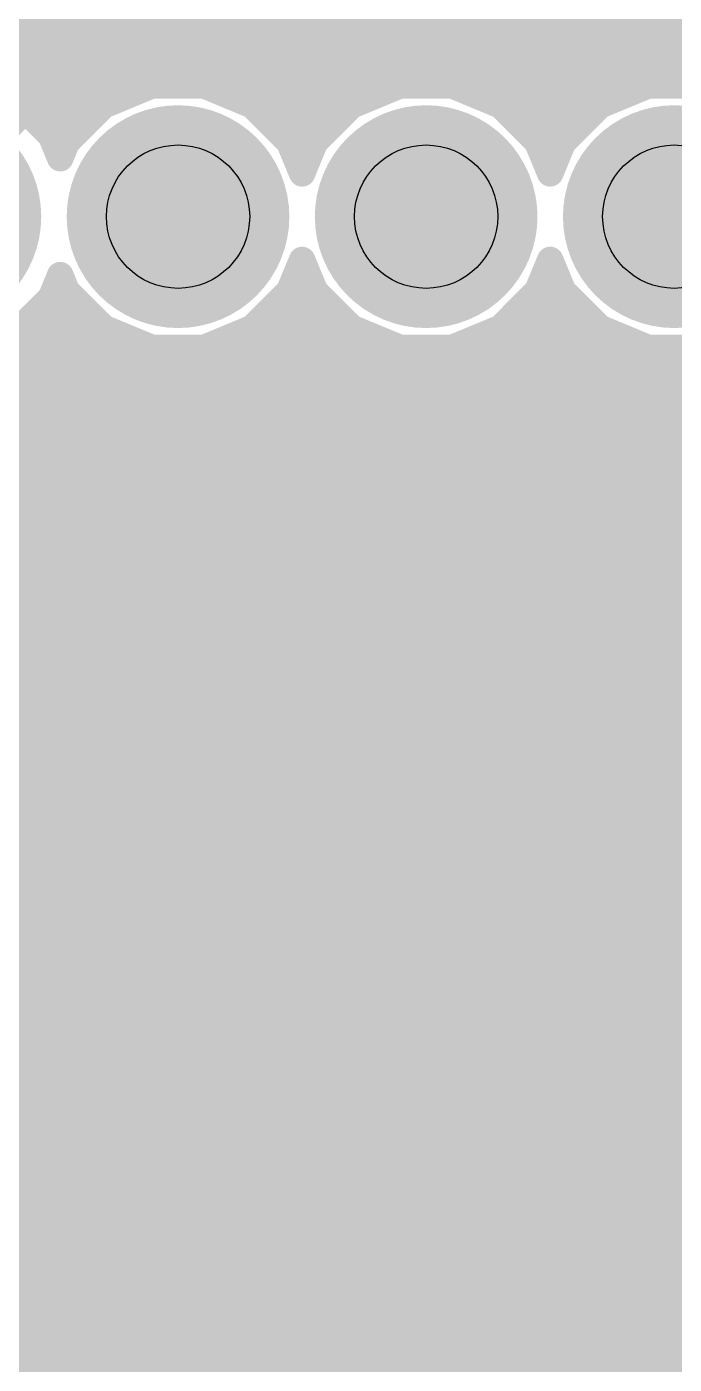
# Model space of a CAD drawing. Extents: x 0 to 10.8, y 0 to 6.1.
# Drawn here: x 2.97 to 3.361, y 0.8 to 1.608 of the extents above; entities that cross this region are included whole.
import ezdxf

# ---------------------------------------------------------------- set-up
doc = ezdxf.new("R2010")
doc.units = 0
for name, color, linetype in [('1', 22, 'CONTINUOUS'), ('116', 253, 'CONTINUOUS'), ('16', 175, 'CONTINUOUS'), ('17', 82, 'CONTINUOUS'), ('29', 253, 'CONTINUOUS'), ('30', 253, 'CONTINUOUS'), ('44', 253, 'CONTINUOUS')]:
    doc.layers.add(name, color=color, linetype=linetype)

# ---------------------------------------------------------------- blocks, each defined once
blk = doc.blocks.new('ROUNDP')
at = {"const_width": 0.5}
blk.add_lwpolyline([(0, -0.25, 1), (0, 0.25, 1), (0, -0.25)], format="xyb", dxfattribs=at)

msp = doc.modelspace()

# ---------------------------------------------------------------- linework, layer by layer
at = {"layer": '1'}
for points, const_width in [([(2.995, 1.145), (2.21, 1.93)], 0.032), ([(3.017091, 1.178059), (2.28085, 1.914299)], 0.016), ([(2.57915, 1.616), (4.24613, 1.616)], 0.016), ([(2.59515, 1.6), (4.244433, 1.6)], 0.016), ([(2.61115, 1.584), (4.244433, 1.584)], 0.016), ([(2.956634, 1.568), (3.034339, 1.568)], 0.016), ([(3.045559, 1.57265), (3.016413, 1.560575)], 0.016), ([(3.077114, 1.57265), (3.045559, 1.57265)], 0.016), ([(3.10626, 1.560575), (3.077114, 1.57265)], 0.016), ([(3.088339, 1.568), (3.184339, 1.568)], 0.016), ([(3.195559, 1.57265), (3.166413, 1.560575)], 0.016), ([(3.227114, 1.57265), (3.195559, 1.57265)], 0.016), ([(3.25626, 1.560575), (3.227114, 1.57265)], 0.016), ([(3.238339, 1.568), (3.334339, 1.568)], 0.016), ([(3.345559, 1.57265), (3.316413, 1.560575)], 0.016), ([(3.377114, 1.57265), (3.345559, 1.57265)], 0.016), ([(2.984504, 1.542232), (2.960224, 1.566512)], 0.016), ([(3.016413, 1.560575), (2.994106, 1.538268)], 0.016), ([(3.128567, 1.538268), (3.10626, 1.560575)], 0.016), ([(3.166413, 1.560575), (3.144106, 1.538268)], 0.016), ([(3.278567, 1.538268), (3.25626, 1.560575)], 0.016), ([(3.316413, 1.560575), (3.294106, 1.538268)], 0.016), ([(2.974736, 1.552), (3.007839, 1.552)], 0.016), ([(3.114835, 1.552), (3.157839, 1.552)], 0.016), ([(3.264835, 1.552), (3.307839, 1.552)], 0.016), ([(2.990126, 1.528657), (2.984504, 1.542232)], 0.016), ([(2.987087, 1.536), (2.993169, 1.536)], 0.016), ([(2.994106, 1.538268), (2.990126, 1.528657)], 0.016), ([(3.136339, 1.519508), (3.128567, 1.538268)], 0.016), ([(3.129508, 1.536), (3.143169, 1.536)], 0.016), ([(3.144106, 1.538268), (3.136339, 1.519508)], 0.016), ([(3.286339, 1.519508), (3.278567, 1.538268)], 0.016), ([(3.279508, 1.536), (3.293169, 1.536)], 0.016), ([(3.294106, 1.538268), (3.286339, 1.519508)], 0.016), ([(3.136138, 1.52), (3.136543, 1.52)], 0.016), ([(3.286138, 1.52), (3.286543, 1.52)], 0.016), ([(3.128567, 1.448421), (3.136339, 1.467181)], 0.016), ([(3.136339, 1.467181), (3.144106, 1.448421)], 0.016), ([(3.278567, 1.448421), (3.286339, 1.467181)], 0.016), ([(3.286339, 1.467181), (3.294106, 1.448421)], 0.016), ([(2.984504, 1.444457), (2.990126, 1.458031)], 0.016), ([(2.989283, 1.456), (2.990965, 1.456)], 0.016), ([(2.990126, 1.458031), (2.994106, 1.448421)], 0.016), ([(3.131705, 1.456), (3.140965, 1.456)], 0.016), ([(3.281705, 1.456), (3.290965, 1.456)], 0.016), ([(2.994106, 1.448421), (3.016413, 1.426114)], 0.016), ([(3.10626, 1.426114), (3.128567, 1.448421)], 0.016), ([(3.144106, 1.448421), (3.166413, 1.426114)], 0.016), ([(3.25626, 1.426114), (3.278567, 1.448421)], 0.016), ([(3.294106, 1.448421), (3.316413, 1.426114)], 0.016), ([(2.960224, 1.420177), (2.984504, 1.444457)], 0.016), ([(2.980047, 1.44), (3.002528, 1.44)], 0.016), ([(3.120146, 1.44), (3.152528, 1.44)], 0.016), ([(3.270146, 1.44), (3.302528, 1.44)], 0.016), ([(2.964047, 1.424), (3.021516, 1.424)], 0.016), ([(3.016413, 1.426114), (3.045559, 1.414039)], 0.016), ([(3.077114, 1.414039), (3.10626, 1.426114)], 0.016), ([(3.101154, 1.424), (3.171516, 1.424)], 0.016), ([(3.166413, 1.426114), (3.195559, 1.414039)], 0.016), ([(3.227114, 1.414039), (3.25626, 1.426114)], 0.016), ([(3.251154, 1.424), (3.321516, 1.424)], 0.016), ([(3.316413, 1.426114), (3.345559, 1.414039)], 0.016), ([(2.930823, 1.408), (4.282236, 1.408)], 0.016), ([(3.045559, 1.414039), (3.077114, 1.414039)], 0.016), ([(3.195559, 1.414039), (3.227114, 1.414039)], 0.016), ([(3.345559, 1.414039), (3.377114, 1.414039)], 0.016), ([(2.80315, 1.392), (4.256224, 1.392)], 0.016), ([(2.81915, 1.376), (4.240224, 1.376)], 0.016), ([(2.83515, 1.36), (4.227866, 1.36)], 0.016), ([(2.85115, 1.344), (4.218626, 1.344)], 0.016), ([(2.86715, 1.328), (4.212217, 1.328)], 0.016), ([(2.88315, 1.312), (4.207933, 1.312)], 0.016), ([(2.89915, 1.296), (4.20526, 1.296)], 0.016), ([(2.91515, 1.28), (4.20526, 1.28)], 0.016), ([(2.93115, 1.264), (4.205709, 1.264)], 0.016), ([(2.94715, 1.248), (4.209996, 1.248)], 0.016), ([(2.96315, 1.232), (4.21428, 1.232)], 0.016), ([(2.97915, 1.216), (4.223079, 1.216)], 0.016), ([(2.99515, 1.2), (4.232319, 1.2)], 0.016), ([(3.01115, 1.184), (4.247937, 1.184)], 0.016), ([(3.028059, 1.167091), (3.017091, 1.178059)], 0.016), ([(3.02715, 1.168), (4.267882, 1.168)], 0.016), ([(3.033996, 1.152756), (3.028059, 1.167091)], 0.016), ([(2.995, 0.53), (2.995, 1.145)], 0.032), ([(3.033996, 0.553996), (3.033996, 1.152756)], 0.016), ([(3.033996, 1.152), (4.302024, 1.152)], 0.016), ([(3.033996, 1.136), (4.470846, 1.136)], 0.016), ([(3.033996, 1.12), (4.454846, 1.12)], 0.016), ([(3.033996, 1.104), (4.438846, 1.104)], 0.016), ([(3.033996, 1.088), (4.422846, 1.088)], 0.016), ([(3.033996, 1.072), (4.406846, 1.072)], 0.016), ([(3.033996, 1.056), (4.390846, 1.056)], 0.016), ([(3.033996, 1.04), (4.374846, 1.04)], 0.016), ([(3.033996, 1.024), (4.358846, 1.024)], 0.016), ([(3.033996, 1.008), (4.342846, 1.008)], 0.016), ([(3.033996, 0.992), (4.326846, 0.992)], 0.016), ([(3.033996, 0.976), (4.310846, 0.976)], 0.016), ([(3.033996, 0.96), (4.294846, 0.96)], 0.016), ([(3.033996, 0.944), (4.278846, 0.944)], 0.016), ([(3.033996, 0.928), (4.262846, 0.928)], 0.016), ([(3.033996, 0.912), (4.246846, 0.912)], 0.016), ([(3.033996, 0.896), (4.230846, 0.896)], 0.016), ([(3.033996, 0.88), (4.214846, 0.88)], 0.016), ([(3.033996, 0.864), (4.198846, 0.864)], 0.016), ([(3.033996, 0.848), (4.182846, 0.848)], 0.016), ([(3.033996, 0.832), (4.166846, 0.832)], 0.016), ([(3.033996, 0.816), (4.150846, 0.816)], 0.016), ([(3.033996, 0.8), (4.134846, 0.8)], 0.016)]:
    msp.add_lwpolyline(points, dxfattribs=dict(at, const_width=const_width))
for points, const_width in [([(3.034339, 1.564, 1), (3.034339, 1.572)], 0.008), ([(3.045559, 1.57665, 1), (3.045559, 1.56865)], 0.008), ([(3.04709, 1.568954, 1), (3.044028, 1.576345)], 0.008), ([(3.078645, 1.576345, 1), (3.075583, 1.568954)], 0.008), ([(3.077114, 1.56865, 1), (3.077114, 1.57665)], 0.008), ([(3.088339, 1.572, 1), (3.088339, 1.564)], 0.008), ([(3.184339, 1.564, 1), (3.184339, 1.572)], 0.008), ([(3.195559, 1.57665, 1), (3.195559, 1.56865)], 0.008), ([(3.19709, 1.568954, 1), (3.194028, 1.576345)], 0.008), ([(3.228645, 1.576345, 1), (3.225583, 1.568954)], 0.008), ([(3.227114, 1.56865, 1), (3.227114, 1.57665)], 0.008), ([(3.238339, 1.572, 1), (3.238339, 1.564)], 0.008), ([(3.334339, 1.564, 1), (3.334339, 1.572)], 0.008), ([(3.345559, 1.57665, 1), (3.345559, 1.56865)], 0.008), ([(3.34709, 1.568954, 1), (3.344028, 1.576345)], 0.008), ([(3.014882, 1.56427, 1), (3.017944, 1.556879)], 0.008), ([(3.019242, 1.557746, 1), (3.013585, 1.563403)], 0.008), ([(3.109088, 1.563403, 1), (3.103431, 1.557746)], 0.008), ([(3.104729, 1.556879, 1), (3.107791, 1.56427)], 0.008), ([(3.164882, 1.56427, 1), (3.167944, 1.556879)], 0.008), ([(3.169242, 1.557746, 1), (3.163585, 1.563403)], 0.008), ([(3.259088, 1.563403, 1), (3.253431, 1.557746)], 0.008), ([(3.254729, 1.556879, 1), (3.257791, 1.56427)], 0.008), ([(3.314882, 1.56427, 1), (3.317944, 1.556879)], 0.008), ([(3.319242, 1.557746, 1), (3.313585, 1.563403)], 0.008), ([(2.974736, 1.556, 1), (2.974736, 1.548)], 0.008), ([(3.007839, 1.548, 1), (3.007839, 1.556)], 0.008), ([(3.114835, 1.556, 1), (3.114835, 1.548)], 0.008), ([(3.157839, 1.548, 1), (3.157839, 1.556)], 0.008), ([(3.264835, 1.556, 1), (3.264835, 1.548)], 0.008), ([(3.307839, 1.548, 1), (3.307839, 1.556)], 0.008), ([(2.9882, 1.543763, 1), (2.980808, 1.540702)], 0.008), ([(2.981676, 1.539404, 1), (2.987332, 1.545061)], 0.008), ([(2.987087, 1.54, 1), (2.987087, 1.532)], 0.008), ([(2.991278, 1.541096, 1), (2.996935, 1.535439)], 0.008), ([(2.997802, 1.536737, 1), (2.990411, 1.539798)], 0.008), ([(2.993169, 1.532, 1), (2.993169, 1.54)], 0.008), ([(3.132262, 1.539799, 1), (3.124871, 1.536737)], 0.008), ([(3.129508, 1.54, 1), (3.129508, 1.532)], 0.008), ([(3.125739, 1.535439, 1), (3.131395, 1.541096)], 0.008), ([(3.141278, 1.541096, 1), (3.146935, 1.535439)], 0.008), ([(3.147802, 1.536737, 1), (3.140411, 1.539798)], 0.008), ([(3.143169, 1.532, 1), (3.143169, 1.54)], 0.008), ([(3.282262, 1.539799, 1), (3.274871, 1.536737)], 0.008), ([(3.279508, 1.54, 1), (3.279508, 1.532)], 0.008), ([(3.275739, 1.535439, 1), (3.281395, 1.541096)], 0.008), ([(3.291278, 1.541096, 1), (3.296935, 1.535439)], 0.008), ([(3.297802, 1.536737, 1), (3.290411, 1.539798)], 0.008), ([(3.293169, 1.532, 1), (3.293169, 1.54)], 0.008), ([(2.98643, 1.530188, 1), (2.993822, 1.527127)], 0.008), ([(2.98643, 1.527127, 1), (2.993822, 1.530188)], 0.008), ([(3.136138, 1.524, 1), (3.136138, 1.516)], 0.008), ([(3.136543, 1.516, 1), (3.136543, 1.524)], 0.008), ([(3.286138, 1.524, 1), (3.286138, 1.516)], 0.008), ([(3.286543, 1.516, 1), (3.286543, 1.524)], 0.008), ([(3.132643, 1.521038, 1), (3.140034, 1.517978)], 0.008), ([(3.132643, 1.517977, 1), (3.140034, 1.521039)], 0.008), ([(3.282643, 1.521038, 1), (3.290034, 1.517978)], 0.008), ([(3.282643, 1.517977, 1), (3.290034, 1.521039)], 0.008), ([(3.140034, 1.468711, 1), (3.132643, 1.465651)], 0.008), ([(3.140034, 1.46565, 1), (3.132643, 1.468712)], 0.008), ([(3.290034, 1.468711, 1), (3.282643, 1.465651)], 0.008), ([(3.290034, 1.46565, 1), (3.282643, 1.468712)], 0.008), ([(2.989283, 1.46, 1), (2.989283, 1.452)], 0.008), ([(2.993822, 1.459562, 1), (2.98643, 1.456501)], 0.008), ([(2.993822, 1.456501, 1), (2.98643, 1.459562)], 0.008), ([(2.990965, 1.452, 1), (2.990965, 1.46)], 0.008), ([(3.131705, 1.46, 1), (3.131705, 1.452)], 0.008), ([(3.140965, 1.452, 1), (3.140965, 1.46)], 0.008), ([(3.281705, 1.46, 1), (3.281705, 1.452)], 0.008), ([(3.290965, 1.452, 1), (3.290965, 1.46)], 0.008), ([(2.996935, 1.45125, 1), (2.991278, 1.445593)], 0.008), ([(3.131395, 1.445593, 1), (3.125739, 1.45125)], 0.008), ([(3.146935, 1.45125, 1), (3.141278, 1.445593)], 0.008), ([(3.281395, 1.445593, 1), (3.275739, 1.45125)], 0.008), ([(3.296935, 1.45125, 1), (3.291278, 1.445593)], 0.008), ([(2.980047, 1.444, 1), (2.980047, 1.436)], 0.008), ([(2.980808, 1.445987, 1), (2.9882, 1.442926)], 0.008), ([(2.987332, 1.441628, 1), (2.981676, 1.447285)], 0.008), ([(2.990411, 1.446891, 1), (2.997802, 1.449952)], 0.008), ([(3.002528, 1.436, 1), (3.002528, 1.444)], 0.008), ([(3.120146, 1.444, 1), (3.120146, 1.436)], 0.008), ([(3.124871, 1.449952, 1), (3.132262, 1.44689)], 0.008), ([(3.140411, 1.446891, 1), (3.147802, 1.449952)], 0.008), ([(3.152528, 1.436, 1), (3.152528, 1.444)], 0.008), ([(3.270146, 1.444, 1), (3.270146, 1.436)], 0.008), ([(3.274871, 1.449952, 1), (3.282262, 1.44689)], 0.008), ([(3.290411, 1.446891, 1), (3.297802, 1.449952)], 0.008), ([(3.302528, 1.436, 1), (3.302528, 1.444)], 0.008), ([(3.017944, 1.42981, 1), (3.014882, 1.422419)], 0.008), ([(3.013585, 1.423286, 1), (3.019242, 1.428943)], 0.008), ([(3.021516, 1.42, 1), (3.021516, 1.428)], 0.008), ([(3.101154, 1.428, 1), (3.101154, 1.42)], 0.008), ([(3.103431, 1.428943, 1), (3.109088, 1.423286)], 0.008), ([(3.107791, 1.422419, 1), (3.104729, 1.42981)], 0.008), ([(3.167944, 1.42981, 1), (3.164882, 1.422419)], 0.008), ([(3.163585, 1.423286, 1), (3.169242, 1.428943)], 0.008), ([(3.171516, 1.42, 1), (3.171516, 1.428)], 0.008), ([(3.251154, 1.428, 1), (3.251154, 1.42)], 0.008), ([(3.253431, 1.428943, 1), (3.259088, 1.423286)], 0.008), ([(3.257791, 1.422419, 1), (3.254729, 1.42981)], 0.008), ([(3.317944, 1.42981, 1), (3.314882, 1.422419)], 0.008), ([(3.313585, 1.423286, 1), (3.319242, 1.428943)], 0.008), ([(3.321516, 1.42, 1), (3.321516, 1.428)], 0.008), ([(3.045559, 1.418039, 1), (3.045559, 1.410039)], 0.008), ([(3.044028, 1.410344, 1), (3.04709, 1.417735)], 0.008), ([(3.075583, 1.417735, 1), (3.078645, 1.410344)], 0.008), ([(3.077114, 1.410039, 1), (3.077114, 1.418039)], 0.008), ([(3.195559, 1.418039, 1), (3.195559, 1.410039)], 0.008), ([(3.194028, 1.410344, 1), (3.19709, 1.417735)], 0.008), ([(3.225583, 1.417735, 1), (3.228645, 1.410344)], 0.008), ([(3.227114, 1.410039, 1), (3.227114, 1.418039)], 0.008), ([(3.345559, 1.418039, 1), (3.345559, 1.410039)], 0.008), ([(3.344028, 1.410344, 1), (3.34709, 1.417735)], 0.008), ([(2.97915, 1.22, 1), (2.97915, 1.212)], 0.008), ([(2.99515, 1.204, 1), (2.99515, 1.196)], 0.008), ([(3.01115, 1.188, 1), (3.01115, 1.18)], 0.008), ([(3.019919, 1.180887, 1), (3.014262, 1.175231)], 0.008), ([(3.014262, 1.175231, 1), (3.019919, 1.180887)], 0.008), ([(3.02715, 1.172, 1), (3.02715, 1.164)], 0.008), ([(3.031755, 1.168621, 1), (3.024363, 1.16556)], 0.008), ([(3.025231, 1.164262, 1), (3.030887, 1.169919)], 0.008), ([(3.003, 1.145, 1), (2.987, 1.145)], 0.016), ([(2.989343, 1.139343, 1), (3.000657, 1.150657)], 0.016), ([(3.037996, 1.152756, 1), (3.029996, 1.152756)], 0.008), ([(3.033996, 1.156, 1), (3.033996, 1.148)], 0.008), ([(3.0303, 1.151225, 1), (3.037692, 1.154287)], 0.008), ([(3.033996, 1.14, 1), (3.033996, 1.132)], 0.008), ([(3.033996, 1.124, 1), (3.033996, 1.116)], 0.008), ([(3.033996, 1.108, 1), (3.033996, 1.1)], 0.008), ([(3.033996, 1.092, 1), (3.033996, 1.084)], 0.008), ([(3.033996, 1.076, 1), (3.033996, 1.068)], 0.008), ([(3.033996, 1.06, 1), (3.033996, 1.052)], 0.008), ([(3.033996, 1.044, 1), (3.033996, 1.036)], 0.008), ([(3.033996, 1.028, 1), (3.033996, 1.02)], 0.008), ([(3.033996, 1.012, 1), (3.033996, 1.004)], 0.008), ([(3.033996, 0.996, 1), (3.033996, 0.988)], 0.008), ([(3.033996, 0.98, 1), (3.033996, 0.972)], 0.008), ([(3.033996, 0.964, 1), (3.033996, 0.956)], 0.008), ([(3.033996, 0.948, 1), (3.033996, 0.94)], 0.008), ([(3.033996, 0.932, 1), (3.033996, 0.924)], 0.008), ([(3.033996, 0.916, 1), (3.033996, 0.908)], 0.008), ([(3.033996, 0.9, 1), (3.033996, 0.892)], 0.008), ([(3.033996, 0.884, 1), (3.033996, 0.876)], 0.008), ([(3.033996, 0.868, 1), (3.033996, 0.86)], 0.008), ([(3.033996, 0.852, 1), (3.033996, 0.844)], 0.008), ([(3.033996, 0.836, 1), (3.033996, 0.828)], 0.008), ([(3.033996, 0.82, 1), (3.033996, 0.812)], 0.008), ([(3.033996, 0.804, 1), (3.033996, 0.796)], 0.008)]:
    msp.add_lwpolyline(points, format="xyb", dxfattribs=dict(at, const_width=const_width))
at = {"layer": '116', "const_width": 0.03937}
for points in [[(3.061339, 1.467756, 1), (3.061339, 1.518937, 1), (3.061339, 1.467756)], [(3.211339, 1.467756, 1), (3.211339, 1.518937, 1), (3.211339, 1.467756)], [(3.361339, 1.467756, 1), (3.361339, 1.518937, 1), (3.361339, 1.467756)]]:
    msp.add_lwpolyline(points, format="xyb", dxfattribs=at)
at = {"layer": '16'}
for points, const_width in [([(2.91, 1.51), (3.145, 1.745)], 0.032), ([(2.988276, 1.533122), (3.161154, 1.706)], 0.016), ([(3.071154, 1.616), (4.24613, 1.616)], 0.016), ([(3.055154, 1.6), (4.244433, 1.6)], 0.016), ([(3.039154, 1.584), (4.244433, 1.584)], 0.016), ([(3.045559, 1.57265), (3.016413, 1.560575)], 0.016), ([(3.023154, 1.568), (3.034339, 1.568)], 0.016), ([(3.077114, 1.57265), (3.045559, 1.57265)], 0.016), ([(3.10626, 1.560575), (3.077114, 1.57265)], 0.016), ([(3.088339, 1.568), (3.184339, 1.568)], 0.016), ([(3.195559, 1.57265), (3.166413, 1.560575)], 0.016), ([(3.227114, 1.57265), (3.195559, 1.57265)], 0.016), ([(3.25626, 1.560575), (3.227114, 1.57265)], 0.016), ([(3.238339, 1.568), (3.334339, 1.568)], 0.016), ([(3.345559, 1.57265), (3.316413, 1.560575)], 0.016), ([(3.377114, 1.57265), (3.345559, 1.57265)], 0.016), ([(3.016413, 1.560575), (2.994106, 1.538268)], 0.016), ([(3.128567, 1.538268), (3.10626, 1.560575)], 0.016), ([(3.166413, 1.560575), (3.144106, 1.538268)], 0.016), ([(3.278567, 1.538268), (3.25626, 1.560575)], 0.016), ([(3.316413, 1.560575), (3.294106, 1.538268)], 0.016), ([(3.007154, 1.552), (3.007839, 1.552)], 0.016), ([(3.114835, 1.552), (3.157839, 1.552)], 0.016), ([(3.264835, 1.552), (3.307839, 1.552)], 0.016), ([(2.994106, 1.538268), (2.990126, 1.528654)], 0.016), ([(2.991154, 1.536), (2.993169, 1.536)], 0.016), ([(3.136335, 1.519508), (3.128567, 1.538268)], 0.016), ([(3.129508, 1.536), (3.143169, 1.536)], 0.016), ([(3.144106, 1.538268), (3.136335, 1.519508)], 0.016), ([(3.286339, 1.519512), (3.278567, 1.538268)], 0.016), ([(3.279508, 1.536), (3.293169, 1.536)], 0.016), ([(3.294106, 1.538268), (3.286339, 1.519512)], 0.016), ([(2.990126, 1.528654), (2.988276, 1.533122)], 0.016), ([(3.136134, 1.52), (3.136539, 1.52)], 0.016), ([(3.286138, 1.52), (3.286543, 1.52)], 0.016), ([(3.128567, 1.448421), (3.136335, 1.467181)], 0.016), ([(3.136335, 1.467181), (3.144106, 1.448421)], 0.016), ([(3.278567, 1.448421), (3.286339, 1.467177)], 0.016), ([(3.286339, 1.467177), (3.294106, 1.448421)], 0.016), ([(2.984504, 1.444457), (2.990126, 1.458035)], 0.016), ([(2.98928, 1.456), (2.990969, 1.456)], 0.016), ([(2.990126, 1.458035), (2.994106, 1.448421)], 0.016), ([(3.131705, 1.456), (3.140965, 1.456)], 0.016), ([(3.281705, 1.456), (3.290965, 1.456)], 0.016), ([(2.994106, 1.448421), (3.016413, 1.426114)], 0.016), ([(3.10626, 1.426114), (3.128567, 1.448421)], 0.016), ([(3.144106, 1.448421), (3.166413, 1.426114)], 0.016), ([(3.25626, 1.426114), (3.278567, 1.448421)], 0.016), ([(3.294106, 1.448421), (3.316413, 1.426114)], 0.016), ([(2.960224, 1.420177), (2.984504, 1.444457)], 0.016), ([(2.980047, 1.44), (3.002528, 1.44)], 0.016), ([(3.120146, 1.44), (3.152528, 1.44)], 0.016), ([(3.270146, 1.44), (3.302528, 1.44)], 0.016), ([(2.964047, 1.424), (3.021516, 1.424)], 0.016), ([(3.016413, 1.426114), (3.045559, 1.414039)], 0.016), ([(3.077114, 1.414039), (3.10626, 1.426114)], 0.016), ([(3.101154, 1.424), (3.171516, 1.424)], 0.016), ([(3.166413, 1.426114), (3.195559, 1.414039)], 0.016), ([(3.227114, 1.414039), (3.25626, 1.426114)], 0.016), ([(3.251154, 1.424), (3.321516, 1.424)], 0.016), ([(3.316413, 1.426114), (3.345559, 1.414039)], 0.016), ([(2.930823, 1.408), (4.301728, 1.408)], 0.016), ([(3.045559, 1.414039), (3.077114, 1.414039)], 0.016), ([(3.195559, 1.414039), (3.227114, 1.414039)], 0.016), ([(3.345559, 1.414039), (3.377114, 1.414039)], 0.016), ([(2.82715, 1.392), (4.269268, 1.392)], 0.016), ([(2.81115, 1.376), (4.250646, 1.376)], 0.016), ([(2.79515, 1.36), (4.236378, 1.36)], 0.016), ([(2.77915, 1.344), (4.227142, 1.344)], 0.016), ([(2.76315, 1.328), (4.21985, 1.328)], 0.016), ([(2.74715, 1.312), (4.215563, 1.312)], 0.016), ([(2.73115, 1.296), (4.21263, 1.296)], 0.016), ([(2.71515, 1.28), (4.21263, 1.28)], 0.016), ([(2.69915, 1.264), (4.213339, 1.264)], 0.016), ([(2.677583, 1.248), (4.217626, 1.248)], 0.016), ([(2.607807, 1.232), (4.22235, 1.232)], 0.016), ([(2.076154, 1.216), (4.231591, 1.216)], 0.016), ([(2.060154, 1.2), (4.242358, 1.2)], 0.016), ([(2.044154, 1.184), (4.258358, 1.184)], 0.016), ([(2.028154, 1.168), (4.282622, 1.168)], 0.016), ([(2.012154, 1.152), (8.766, 1.152)], 0.016), ([(1.996154, 1.136), (8.766, 1.136)], 0.016), ([(1.980154, 1.12), (8.766, 1.12)], 0.016), ([(1.964154, 1.104), (8.766, 1.104)], 0.016), ([(1.948154, 1.088), (8.766, 1.088)], 0.016), ([(1.932154, 1.072), (8.766, 1.072)], 0.016), ([(1.916154, 1.056), (8.766, 1.056)], 0.016), ([(1.900154, 1.04), (8.766, 1.04)], 0.016), ([(1.884154, 1.024), (8.766, 1.024)], 0.016), ([(1.868154, 1.008), (8.766, 1.008)], 0.016), ([(1.852154, 0.992), (8.766, 0.992)], 0.016), ([(1.836154, 0.976), (8.766, 0.976)], 0.016), ([(1.820154, 0.96), (8.766, 0.96)], 0.016), ([(1.804154, 0.944), (8.766, 0.944)], 0.016), ([(1.788154, 0.928), (8.766, 0.928)], 0.016), ([(1.772154, 0.912), (8.766, 0.912)], 0.016), ([(1.756154, 0.896), (8.766, 0.896)], 0.016), ([(1.740154, 0.88), (7.792705, 0.88)], 0.016), ([(1.78411, 0.864), (7.775925, 0.864)], 0.016), ([(1.798039, 0.848), (7.766815, 0.848)], 0.016), ([(1.804035, 0.832), (7.761028, 0.832)], 0.016), ([(1.804035, 0.816), (7.761028, 0.816)], 0.016), ([(1.79822, 0.8), (7.763587, 0.8)], 0.016)]:
    msp.add_lwpolyline(points, dxfattribs=dict(at, const_width=const_width))
at = {"layer": '16', "const_width": 0.008}
for points in [[(3.071154, 1.62, 1), (3.071154, 1.612)], [(3.055154, 1.604, 1), (3.055154, 1.596)], [(3.039154, 1.588, 1), (3.039154, 1.58)], [(3.023154, 1.572, 1), (3.023154, 1.564)], [(3.034339, 1.564, 1), (3.034339, 1.572)], [(3.045559, 1.57665, 1), (3.045559, 1.56865)], [(3.04709, 1.568954, 1), (3.044028, 1.576345)], [(3.078645, 1.576345, 1), (3.075583, 1.568954)], [(3.077114, 1.56865, 1), (3.077114, 1.57665)], [(3.088339, 1.572, 1), (3.088339, 1.564)], [(3.184339, 1.564, 1), (3.184339, 1.572)], [(3.195559, 1.57665, 1), (3.195559, 1.56865)], [(3.19709, 1.568954, 1), (3.194028, 1.576345)], [(3.228645, 1.576345, 1), (3.225583, 1.568954)], [(3.227114, 1.56865, 1), (3.227114, 1.57665)], [(3.238339, 1.572, 1), (3.238339, 1.564)], [(3.334339, 1.564, 1), (3.334339, 1.572)], [(3.345559, 1.57665, 1), (3.345559, 1.56865)], [(3.34709, 1.568954, 1), (3.344028, 1.576345)], [(3.014882, 1.56427, 1), (3.017944, 1.556879)], [(3.019242, 1.557746, 1), (3.013585, 1.563403)], [(3.109088, 1.563403, 1), (3.103431, 1.557746)], [(3.104729, 1.556879, 1), (3.107791, 1.56427)], [(3.164882, 1.56427, 1), (3.167944, 1.556879)], [(3.169242, 1.557746, 1), (3.163585, 1.563403)], [(3.259088, 1.563403, 1), (3.253431, 1.557746)], [(3.254729, 1.556879, 1), (3.257791, 1.56427)], [(3.314882, 1.56427, 1), (3.317944, 1.556879)], [(3.319242, 1.557746, 1), (3.313585, 1.563403)], [(3.007154, 1.556, 1), (3.007154, 1.548)], [(3.007839, 1.548, 1), (3.007839, 1.556)], [(3.114835, 1.556, 1), (3.114835, 1.548)], [(3.157839, 1.548, 1), (3.157839, 1.556)], [(3.264835, 1.556, 1), (3.264835, 1.548)], [(3.307839, 1.548, 1), (3.307839, 1.556)], [(2.991154, 1.54, 1), (2.991154, 1.532)], [(2.991278, 1.541096, 1), (2.996935, 1.535439)], [(2.997802, 1.536738, 1), (2.990411, 1.539798)], [(2.993169, 1.532, 1), (2.993169, 1.54)], [(3.132263, 1.539798, 1), (3.124871, 1.536737)], [(3.129508, 1.54, 1), (3.129508, 1.532)], [(3.125739, 1.535439, 1), (3.131395, 1.541096)], [(3.141278, 1.541096, 1), (3.146935, 1.535439)], [(3.147802, 1.536737, 1), (3.140411, 1.539799)], [(3.143169, 1.532, 1), (3.143169, 1.54)], [(3.282262, 1.539799, 1), (3.274872, 1.536737)], [(3.279508, 1.54, 1), (3.279508, 1.532)], [(3.275739, 1.535439, 1), (3.281395, 1.541096)], [(3.291278, 1.541096, 1), (3.296935, 1.535439)], [(3.297802, 1.536737, 1), (3.290411, 1.539798)], [(3.293169, 1.532, 1), (3.293169, 1.54)], [(2.991971, 1.534652, 1), (2.98458, 1.531592)], [(2.985447, 1.53595, 1), (2.991104, 1.530294)], [(2.98643, 1.530184, 1), (2.993822, 1.527123)], [(2.98643, 1.527123, 1), (2.993822, 1.530184)], [(3.136134, 1.524, 1), (3.136134, 1.516)], [(3.136539, 1.516, 1), (3.136539, 1.524)], [(3.286138, 1.524, 1), (3.286138, 1.516)], [(3.286543, 1.516, 1), (3.286543, 1.524)], [(3.132639, 1.521039, 1), (3.14003, 1.517977)], [(3.132639, 1.517978, 1), (3.14003, 1.521038)], [(3.282643, 1.521042, 1), (3.290034, 1.517981)], [(3.282643, 1.517981, 1), (3.290034, 1.521043)], [(3.14003, 1.468712, 1), (3.132639, 1.46565)], [(3.14003, 1.465651, 1), (3.132639, 1.468711)], [(3.290034, 1.468708, 1), (3.282643, 1.465647)], [(3.290034, 1.465646, 1), (3.282643, 1.468708)], [(2.98928, 1.46, 1), (2.98928, 1.452)], [(2.993822, 1.459566, 1), (2.98643, 1.456505)], [(2.993822, 1.456505, 1), (2.98643, 1.459566)], [(2.990969, 1.452, 1), (2.990969, 1.46)], [(3.131705, 1.46, 1), (3.131705, 1.452)], [(3.140965, 1.452, 1), (3.140965, 1.46)], [(3.281705, 1.46, 1), (3.281705, 1.452)], [(3.290965, 1.452, 1), (3.290965, 1.46)], [(2.996935, 1.45125, 1), (2.991278, 1.445593)], [(3.131395, 1.445593, 1), (3.125739, 1.45125)], [(3.146935, 1.45125, 1), (3.141278, 1.445593)], [(3.281395, 1.445593, 1), (3.275739, 1.45125)], [(3.296935, 1.45125, 1), (3.291278, 1.445593)], [(2.980047, 1.444, 1), (2.980047, 1.436)], [(2.980808, 1.445987, 1), (2.9882, 1.442927)], [(2.987332, 1.441628, 1), (2.981676, 1.447285)], [(2.990411, 1.446891, 1), (2.997802, 1.449951)], [(3.002528, 1.436, 1), (3.002528, 1.444)], [(3.120146, 1.444, 1), (3.120146, 1.436)], [(3.124871, 1.449952, 1), (3.132263, 1.446891)], [(3.140411, 1.44689, 1), (3.147802, 1.449952)], [(3.152528, 1.436, 1), (3.152528, 1.444)], [(3.270146, 1.444, 1), (3.270146, 1.436)], [(3.274872, 1.449952, 1), (3.282262, 1.44689)], [(3.290411, 1.446891, 1), (3.297802, 1.449952)], [(3.302528, 1.436, 1), (3.302528, 1.444)], [(3.017944, 1.42981, 1), (3.014882, 1.422419)], [(3.013585, 1.423286, 1), (3.019242, 1.428943)], [(3.021516, 1.42, 1), (3.021516, 1.428)], [(3.101154, 1.428, 1), (3.101154, 1.42)], [(3.103431, 1.428943, 1), (3.109088, 1.423286)], [(3.107791, 1.422419, 1), (3.104729, 1.42981)], [(3.167944, 1.42981, 1), (3.164882, 1.422419)], [(3.163585, 1.423286, 1), (3.169242, 1.428943)], [(3.171516, 1.42, 1), (3.171516, 1.428)], [(3.251154, 1.428, 1), (3.251154, 1.42)], [(3.253431, 1.428943, 1), (3.259088, 1.423286)], [(3.257791, 1.422419, 1), (3.254729, 1.42981)], [(3.317944, 1.42981, 1), (3.314882, 1.422419)], [(3.313585, 1.423286, 1), (3.319242, 1.428943)], [(3.321516, 1.42, 1), (3.321516, 1.428)], [(3.045559, 1.418039, 1), (3.045559, 1.410039)], [(3.044028, 1.410344, 1), (3.04709, 1.417735)], [(3.075583, 1.417735, 1), (3.078645, 1.410344)], [(3.077114, 1.410039, 1), (3.077114, 1.418039)], [(3.195559, 1.418039, 1), (3.195559, 1.410039)], [(3.194028, 1.410344, 1), (3.19709, 1.417735)], [(3.225583, 1.417735, 1), (3.228645, 1.410344)], [(3.227114, 1.410039, 1), (3.227114, 1.418039)], [(3.345559, 1.418039, 1), (3.345559, 1.410039)], [(3.344028, 1.410344, 1), (3.34709, 1.417735)]]:
    msp.add_lwpolyline(points, format="xyb", dxfattribs=at)
at = {"layer": '44'}
for centre in [(3.061339, 1.493346), (3.211339, 1.493346), (3.361339, 1.493346)]:
    msp.add_circle(centre, 0.043307, dxfattribs=at)

# ---------------------------------------------------------------- block references
at = {"layer": '17', "xscale": 0.126614, "yscale": 0.126614, "rotation": 90}
for p in [(2.911339, 1.493346), (2.911339, 1.493346), (3.061339, 1.493346), (3.061339, 1.493346), (3.211339, 1.493346), (3.211339, 1.493346), (3.361339, 1.493346), (3.361339, 1.493346)]:
    msp.add_blockref('ROUNDP', p, dxfattribs=at)
at = {"layer": '29', "xscale": 0.134614, "yscale": 0.134614, "rotation": 90}
for p in [(2.911339, 1.493346), (3.061339, 1.493346), (3.211339, 1.493346), (3.361339, 1.493346)]:
    msp.add_blockref('ROUNDP', p, dxfattribs=at)
at = {"layer": '30', "xscale": 0.134614, "yscale": 0.134614, "rotation": 90}
for p in [(2.911339, 1.493346), (3.061339, 1.493346), (3.211339, 1.493346), (3.361339, 1.493346)]:
    msp.add_blockref('ROUNDP', p, dxfattribs=at)

doc.saveas('drawing.dxf')
